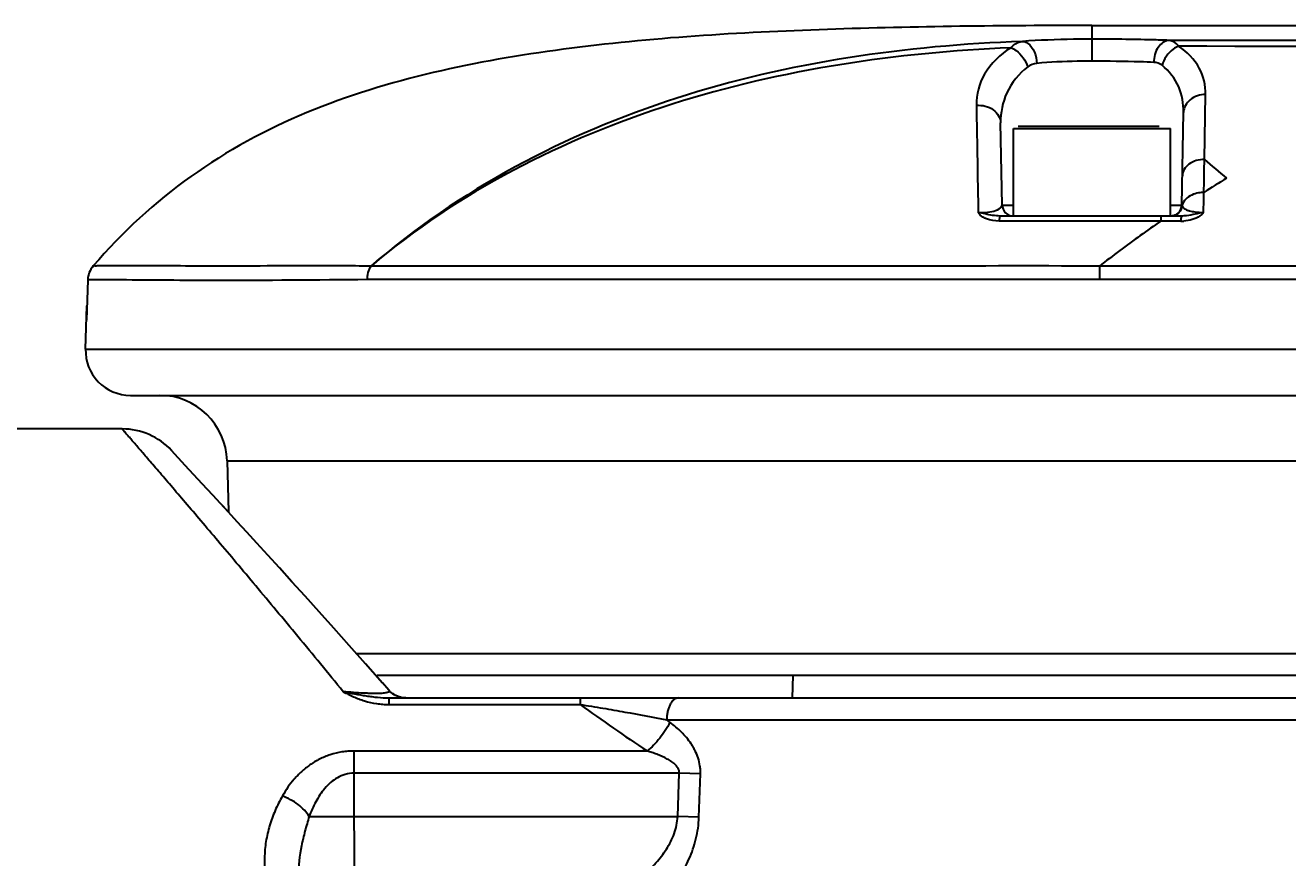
# Model space of a CAD drawing. Header units: millimetres. Extents: x 5828 to 6704, y 123 to 421.
# Drawn here: x 6584.778 to 6588.53, y 235.89 to 238.367 of the extents above; entities that cross this region are included whole.
import ezdxf

# ---------------------------------------------------------------- set-up
doc = ezdxf.new("R2010")
doc.units = ezdxf.units.MM
for name, color, linetype in [('外形图', 7, 'Continuous'), ('尺寸标注', 7, 'Continuous'), ('运动范围', 7, 'Continuous')]:
    doc.layers.add(name, color=color, linetype=linetype)
doc.styles.add('微软雅黑', font='msyh.ttc', dxfattribs={"height": 1.5})
doc.dimstyles.new('尺寸标注_1_15比例', dxfattribs={"dimtxt": 1.5, "dimasz": 1.25, "dimexe": 0.5, "dimexo": 0.4, "dimgap": 0.5, "dimtad": 1, "dimdec": 1, "dimlfac": 15, "dimdsep": 46, "dimtxsty": '微软雅黑', "dimcen": 0.09, "dimadec": 0, "dimazin": 0, "dimtp": 0.01, "dimtm": 0.01, "dimtfac": 1, "dimtdec": 1, "dimtofl": 0, "dimtmove": 0, "dimatfit": 3, "dimfxl": 1, "dimtolj": 1, "dimarcsym": 0})

# ---------------------------------------------------------------- blocks, each defined once
blk = doc.blocks.new('*D964')
at = {"layer": 'Defpoints', "color": 0}
for p in [(6599.8696, 245.0776), (6642.7754, 240.6831), (6560.7519, 234.3658), (6606.9481, 234.3718), (6651.9644, 234.3658)]:
    blk.add_point(p, dxfattribs=at)
at = {"layer": '尺寸标注', "color": 0, "lineweight": -2}
blk.add_arc((6606.914, 234.3658), 12.8206, 15.57922, 174.41148, dxfattribs=at)
at = {"layer": '尺寸标注', "color": 0}
for points in [[(6619.0604, 237.7629), (6619.4668, 237.8551), (6619.5402, 236.59)], [(6593.9463, 235.6245), (6594.3625, 235.6042), (6594.0935, 234.3658)]]:
    blk.add_solid(points, dxfattribs=at)
at = {"layer": '尺寸标注', "color": 0, "insert": (6607.3758, 248.4579), "char_height": 1.5, "attachment_point": 5, "rotation": 358.1233, "style": '微软雅黑'}
blk.add_mtext('\\A1;-\\A1;170%%d', dxfattribs=at)

msp = doc.modelspace()

# ---------------------------------------------------------------- linework, layer by layer
at = {"layer": '外形图'}
for p, q in [((6587.9481, 238.3658), (6587.9481, 238.2596)), ((6587.9481, 238.3658), (6590.7597, 238.3658)), ((6588.2823, 237.9672), (6588.2855, 238.1606)), ((6588.2153, 237.8319), (6588.2202, 238.1074)), ((6587.6809, 237.8319), (6587.6766, 238.0758)), ((6587.7148, 237.7991), (6587.7148, 238.0591)), ((6587.7148, 238.0591), (6588.1814, 238.0591)), ((6588.1477, 238.0658), (6587.7287, 238.0658)), ((6588.1814, 237.7991), (6588.1814, 238.0591)), ((6587.6064, 238.0249), (6587.6081, 237.9206)), ((6588.2818, 237.9345), (6588.2823, 237.9672)), ((6587.6081, 237.9206), (6587.6096, 237.8312)), ((6588.2812, 237.9024), (6588.2818, 237.9345)), ((6588.2804, 237.8497), (6588.2807, 237.8693)), ((6588.2807, 237.8693), (6588.2812, 237.9024)), ((6587.6096, 237.8312), (6587.61, 237.8094)), ((6587.6809, 237.8319), (6587.7148, 237.8319)), ((6588.1814, 237.8319), (6588.2153, 237.8319)), ((6588.2797, 237.8097), (6588.2804, 237.8497)), ((6588.2132, 237.7991), (6587.6753, 237.7991)), ((6587.7141, 237.7843), (6587.6722, 237.7843)), ((6588.1724, 237.7839), (6588.1523, 237.7839)), ((6588.2125, 237.7839), (6588.1724, 237.7839)), ((6584.9635, 237.6092), (6584.9596, 237.4894)), ((6584.9661, 237.6092), (6584.9635, 237.6092)), ((6585.0604, 237.609), (6584.9635, 237.6092)), ((6587.97, 237.6104), (6585.7943, 237.6099)), ((6584.9569, 237.4033), (6584.961, 237.5325)), ((6584.9569, 237.4033), (6590.6837, 237.4033)), ((6585.0902, 237.2658), (6590.6854, 237.2658)), ((6585.0657, 237.1658), (6584.7148, 237.1658)), ((6585.2533, 237.0576), (6585.2123, 237.1018)), ((6585.3037, 237.0031), (6585.2533, 237.0576)), ((6585.3773, 237.071), (6585.3813, 236.9189)), ((6585.3773, 237.071), (6589.6871, 237.071)), ((6585.3813, 236.9189), (6585.3578, 236.9444)), ((6590.5039, 236.4974), (6585.7624, 236.4974)), ((6590.4373, 236.4325), (6585.8232, 236.4325)), ((6587.0586, 236.4325), (6587.0574, 236.3658)), ((6585.8585, 236.3658), (6585.8585, 236.3463)), ((6585.8585, 236.3658), (6590.3227, 236.3658)), ((6585.8616, 236.3853), (6585.8586, 236.3885)), ((6585.8655, 236.3817), (6585.8615, 236.3854)), ((6585.8697, 236.3784), (6585.8654, 236.3818)), ((6586.4265, 236.3658), (6586.4265, 236.3463)), ((6585.8585, 236.3463), (6586.4265, 236.3463)), ((6586.6842, 236.3003), (6590.3894, 236.3003)), ((6586.6941, 236.293), (6586.6842, 236.3003)), ((6585.7546, 236.208), (6585.7546, 236.0132)), ((6586.6259, 236.208), (6585.7546, 236.208)), ((6586.7214, 236.1422), (6585.7546, 236.1422)), ((6586.7167, 236.0132), (6586.7214, 236.1422)), ((6586.7845, 236.1399), (6586.7214, 236.1422)), ((6586.78, 236.0109), (6586.7845, 236.1399)), ((6585.6216, 236.0132), (6586.7167, 236.0132)), ((6586.78, 236.0109), (6586.7167, 236.0132))]:
    msp.add_line(p, q, dxfattribs=at)
for points in [[(6585.8396, 236.4102), (6585.7889, 236.4675), (6585.7406, 236.522), (6585.6945, 236.5736), (6585.6508, 236.6223), (6585.6094, 236.6683), (6585.5703, 236.7116), (6585.5334, 236.7523), (6585.4988, 236.7904), (6585.4663, 236.826), (6585.436, 236.8591), (6585.4078, 236.8899), (6585.3817, 236.9184), (6585.3576, 236.9446), (6585.3355, 236.9686), (6585.3037, 237.0031)], [(6585.8586, 236.3885), (6585.8395, 236.4103), (6585.8199, 236.4325)], [(6585.9087, 236.3658), (6585.9035, 236.366), (6585.8983, 236.3666), (6585.8931, 236.3677), (6585.8881, 236.3691), (6585.8832, 236.3709), (6585.8784, 236.3731), (6585.8738, 236.3757), (6585.8695, 236.3786)], [(6585.9084, 236.3658), (6585.904, 236.366), (6585.899, 236.3665), (6585.8938, 236.3675), (6585.8887, 236.3689), (6585.8836, 236.3707), (6585.8788, 236.3729), (6585.8741, 236.3755), (6585.8697, 236.3784)]]:
    msp.add_lwpolyline(points, dxfattribs=at)
for centre, radius, start, end in [((6590.09, 240.0382), 2.7489, 228.8841, 230.6794), ((6590.5385, 234.3426), 4.1876, 121.539, 122.6273), ((6587.7142, 237.8325), 0.0333, 181, 270), ((6588.182, 237.8325), 0.0333, 270, 359), ((6588.7498, 237.7739), 0.5975, 178.2477, 179.0376), ((6588.7808, 237.7738), 0.5684, 178.1549, 178.9885), ((6588.2794, 237.9941), 0.1844, 262.0427, 270.1216), ((6590.512, 234.3735), 4.1471, 124.6792, 125.7045), ((6588.2126, 237.9106), 0.1268, 269.9678, 273.7461), ((6590.199, 234.806), 3.6132, 125.6773, 128.087), ((6585.0301, 237.6071), 0.0667, 139.2538, 178.1451), ((6585.0902, 237.3991), 0.1333, 178.1926, 270), ((6585.1773, 237.0658), 0.2, 1.5, 90), ((6585.0657, 236.9658), 0.2, 42.8535, 90), ((6590.8747, 242.5458), 7.6302, 234.34017, 236.16235)]:
    msp.add_arc(centre, radius, start, end, dxfattribs=at)
for points, knots in [([(6587.9481, 238.3658), (6587.686, 238.3658), (6587.1618, 238.3604), (6586.5063, 238.322), (6585.9885, 238.2336), (6585.61, 238.1191), (6585.2603, 237.9304), (6585.0653, 237.7501), (6584.9796, 237.6506)], [0, 0, 0, 0, 0.249838, 0.499663, 0.624636, 0.749826, 0.874842, 1, 1, 1, 1]), ([(6587.7416, 238.3184), (6587.3949, 238.3057), (6586.7004, 238.2094), (6586.0664, 237.8769), (6585.8052, 237.6503)], [0, 0, 0, 0, 0.500784, 1, 1, 1, 1]), ([(6587.707, 238.2997), (6587.7093, 238.3024), (6587.7187, 238.3119), (6587.7319, 238.3174), (6587.7416, 238.3184)], [0, 0, 0, 0, 0.266195, 1, 1, 1, 1]), ([(6587.9481, 238.3251), (6587.9297, 238.3251), (6587.8609, 238.3245), (6587.792, 238.3221), (6587.7416, 238.3184)], [0, 0, 0, 0, 0.266573, 1, 1, 1, 1]), ([(6587.7416, 238.3184), (6587.7469, 238.3183), (6587.7738, 238.3073), (6587.7828, 238.275), (6587.784, 238.253)], [0, 0, 0, 0, 0.195377, 1, 1, 1, 1]), ([(6588.1764, 238.3215), (6588.1597, 238.3222), (6588.0836, 238.3244), (6588.0075, 238.3251), (6587.9481, 238.3251)], [0, 0, 0, 0, 0.219066, 1, 1, 1, 1]), ([(6588.1764, 238.3215), (6588.1642, 238.321), (6588.1385, 238.3006), (6588.1323, 238.272), (6588.1318, 238.2561)], [0, 0, 0, 0, 0.43426, 1, 1, 1, 1]), ([(6588.2057, 238.3041), (6588.2038, 238.3067), (6588.1963, 238.3156), (6588.1847, 238.3209), (6588.1764, 238.3215)], [0, 0, 0, 0, 0.276514, 1, 1, 1, 1]), ([(6598.8813, 238.3182), (6597.9892, 238.3207), (6596.2048, 238.316), (6593.5282, 238.3145), (6590.852, 238.3179), (6589.0681, 238.3199), (6588.1764, 238.3215)], [0, 0, 0, 0, 0.250008, 0.500065, 0.75009, 1, 1, 1, 1]), ([(6587.707, 238.2997), (6587.3672, 238.2849), (6586.6885, 238.1867), (6586.0633, 237.8701), (6585.8054, 237.6502)], [0, 0, 0, 0, 0.500857, 1, 1, 1, 1]), ([(6587.707, 238.2997), (6587.6758, 238.2798), (6587.6227, 238.2309), (6587.604, 238.1603), (6587.6046, 238.1284)], [0, 0, 0, 0, 0.537003, 1, 1, 1, 1]), ([(6587.707, 238.2997), (6587.7125, 238.2976), (6587.7351, 238.2848), (6587.7511, 238.2618), (6587.7574, 238.243)], [0, 0, 0, 0, 0.229232, 1, 1, 1, 1]), ([(6588.2057, 238.3041), (6588.2, 238.302), (6588.1776, 238.2893), (6588.1618, 238.2661), (6588.1564, 238.2474)], [0, 0, 0, 0, 0.236856, 1, 1, 1, 1]), ([(6588.2855, 238.1606), (6588.286, 238.1875), (6588.273, 238.2458), (6588.2305, 238.2876), (6588.2057, 238.3041)], [0, 0, 0, 0, 0.474224, 1, 1, 1, 1]), ([(6598.8814, 238.2964), (6597.9917, 238.2999), (6596.2122, 238.2947), (6593.5429, 238.2915), (6590.874, 238.2978), (6589.095, 238.3016), (6588.2057, 238.3041)], [0, 0, 0, 0, 0.250013, 0.500074, 0.750099, 1, 1, 1, 1]), ([(6587.7574, 238.243), (6587.7314, 238.2225), (6587.6888, 238.1713), (6587.6761, 238.1063), (6587.6766, 238.0758)], [0, 0, 0, 0, 0.521033, 1, 1, 1, 1]), ([(6587.9481, 238.2596), (6587.9335, 238.2596), (6587.8788, 238.2591), (6587.824, 238.2567), (6587.784, 238.253)], [0, 0, 0, 0, 0.266803, 1, 1, 1, 1]), ([(6588.1318, 238.2561), (6588.1184, 238.2567), (6588.0572, 238.259), (6587.9959, 238.2596), (6587.9481, 238.2596)], [0, 0, 0, 0, 0.219131, 1, 1, 1, 1]), ([(6588.2202, 238.1074), (6588.2206, 238.1332), (6588.2117, 238.1871), (6588.1774, 238.2304), (6588.1564, 238.2474)], [0, 0, 0, 0, 0.48833, 1, 1, 1, 1]), ([(6587.6046, 238.1284), (6587.6219, 238.1296), (6587.6564, 238.1225), (6587.6763, 238.0907), (6587.6766, 238.0758)], [0, 0, 0, 0, 0.53774, 1, 1, 1, 1]), ([(6588.2855, 238.1606), (6588.2693, 238.1604), (6588.2377, 238.1516), (6588.2204, 238.1215), (6588.2202, 238.1074)], [0, 0, 0, 0, 0.535552, 1, 1, 1, 1]), ([(6587.6046, 238.1284), (6587.6047, 238.12), (6587.6053, 238.0855), (6587.6059, 238.051), (6587.6064, 238.0249)], [0, 0, 0, 0, 0.242667, 1, 1, 1, 1]), ([(6588.2823, 237.9672), (6588.2663, 237.9671), (6588.2358, 237.9602), (6588.2171, 237.932), (6588.2169, 237.9189)], [0, 0, 0, 0, 0.551494, 1, 1, 1, 1]), ([(6588.2807, 237.8693), (6588.2755, 237.8693), (6588.2563, 237.8677), (6588.2369, 237.8596), (6588.227, 237.8496)], [0, 0, 0, 0, 0.269874, 1, 1, 1, 1]), ([(6588.2153, 237.8319), (6588.2153, 237.8314), (6588.2153, 237.8305), (6588.2157, 237.8295), (6588.216, 237.8291)], [0, 0, 0, 0, 0.480837, 1, 1, 1, 1]), ([(6587.61, 237.8094), (6587.6255, 237.8089), (6587.6484, 237.8104), (6587.671, 237.8184), (6587.6766, 237.8234)], [0, 0, 0, 0, 0.674264, 1, 1, 1, 1]), ([(6587.6722, 237.7843), (6587.6595, 237.7843), (6587.6425, 237.7867), (6587.6274, 237.7939), (6587.6241, 237.7959)], [0, 0, 0, 0, 0.763682, 1, 1, 1, 1]), ([(6587.6753, 237.7991), (6587.6751, 237.7991), (6587.6733, 237.797), (6587.6734, 237.7945), (6587.6731, 237.7923)], [0, 0, 0, 0, 0.100577, 1, 1, 1, 1]), ([(6588.153, 237.7991), (6588.1524, 237.7991), (6588.1533, 237.7954), (6588.1526, 237.7939), (6588.1525, 237.7921)], [0, 0, 0, 0, 0.256556, 1, 1, 1, 1]), ([(6588.2132, 237.7991), (6588.2126, 237.7991), (6588.2135, 237.7954), (6588.2127, 237.7939), (6588.2127, 237.7921)], [0, 0, 0, 0, 0.256755, 1, 1, 1, 1]), ([(6588.28, 237.8097), (6588.2631, 237.8069), (6588.2412, 237.8005), (6588.2186, 237.7991), (6588.2132, 237.7991)], [0, 0, 0, 0, 0.760738, 1, 1, 1, 1]), ([(6588.2797, 237.8097), (6588.2769, 237.8056), (6588.2604, 237.7907), (6588.2377, 237.7852), (6588.2208, 237.7841)], [0, 0, 0, 0, 0.227932, 1, 1, 1, 1]), ([(6588.2215, 237.8221), (6588.2223, 237.8215), (6588.2262, 237.819), (6588.2305, 237.8172), (6588.234, 237.816)], [0, 0, 0, 0, 0.205968, 1, 1, 1, 1]), ([(6588.234, 237.816), (6588.2354, 237.8156), (6588.2418, 237.8136), (6588.2485, 237.8123), (6588.2538, 237.8115)], [0, 0, 0, 0, 0.209054, 1, 1, 1, 1]), ([(6585.8052, 237.6503), (6585.7435, 237.6506), (6585.627, 237.6508), (6585.463, 237.6504), (6585.3212, 237.6502), (6585.2033, 237.6506), (6585.1205, 237.6511), (6585.0669, 237.6511), (6585.0365, 237.6512), (6585.0128, 237.6507), (6584.9954, 237.6514), (6584.9857, 237.6497), (6584.9805, 237.6513), (6584.9796, 237.6506)], [0, 0, 0, 0, 0.223976, 0.423478, 0.595879, 0.739114, 0.852074, 0.896882, 0.933752, 0.96259, 0.983306, 0.995806, 1, 1, 1, 1]), ([(6587.9702, 237.6499), (6587.7702, 237.6512), (6587.378, 237.6494), (6586.6564, 237.6499), (6586.1348, 237.6501), (6585.8054, 237.6502)], [0, 0, 0, 0, 0.277139, 0.543521, 1, 1, 1, 1]), ([(6587.9702, 237.6499), (6587.9701, 237.647), (6587.97, 237.6338), (6587.97, 237.6206), (6587.97, 237.6104)], [0, 0, 0, 0, 0.2243, 1, 1, 1, 1]), ([(6598.8814, 237.6383), (6598.4272, 237.6572), (6597.5173, 237.647), (6596.1536, 237.6515), (6594.7896, 237.6497), (6593.4256, 237.65), (6592.0617, 237.6497), (6590.2433, 237.6498), (6588.8794, 237.6495), (6587.9702, 237.6499)], [0, 0, 0, 0, 0.125008, 0.250011, 0.375016, 0.500018, 0.625018, 0.750015, 1, 1, 1, 1]), ([(6585.7943, 237.6099), (6585.6439, 237.6086), (6585.3993, 237.6062), (6585.1546, 237.6083), (6585.0604, 237.609)], [0, 0, 0, 0, 0.614721, 1, 1, 1, 1]), ([(6598.8795, 237.5942), (6598.4253, 237.6132), (6597.5158, 237.6219), (6596.1521, 237.605), (6594.7882, 237.6075), (6593.4246, 237.6119), (6592.0609, 237.611), (6590.2427, 237.611), (6588.879, 237.6109), (6587.97, 237.6104)], [0, 0, 0, 0, 0.124989, 0.250027, 0.375032, 0.500024, 0.625022, 0.750018, 1, 1, 1, 1]), ([(6585.7226, 236.3844), (6585.6779, 236.4394), (6585.6117, 236.52), (6585.5248, 236.6247), (6585.4638, 236.6978), (6585.406, 236.7667), (6585.3516, 236.8311), (6585.301, 236.8908), (6585.2545, 236.9455), (6585.2124, 236.9948), (6585.1804, 237.0323), (6585.1572, 237.0594), (6585.1417, 237.0774), (6585.1276, 237.0938), (6585.1149, 237.1086), (6585.1036, 237.1217), (6585.0938, 237.1332), (6585.0865, 237.1416), (6585.0814, 237.1476), (6585.0781, 237.1513), (6585.0752, 237.1547), (6585.0727, 237.1576), (6585.0706, 237.1601), (6585.0691, 237.1618), (6585.0681, 237.163), (6585.0674, 237.1637), (6585.0669, 237.1644), (6585.0665, 237.1649), (6585.0661, 237.1653), (6585.0659, 237.1655), (6585.0658, 237.1657), (6585.0657, 237.1657), (6585.0657, 237.1658), (6585.0657, 237.1658), (6585.0657, 237.1658)], [0, 0, 0, 0, 0.208473, 0.30646, 0.399784, 0.488043, 0.570812, 0.647645, 0.718085, 0.781669, 0.837934, 0.863184, 0.886441, 0.907653, 0.926773, 0.943757, 0.958564, 0.971154, 0.976607, 0.981495, 0.985817, 0.989569, 0.992748, 0.995354, 0.996441, 0.997384, 0.998182, 0.998836, 0.999345, 0.999709, 0.999836, 0.999927, 0.999982, 1, 1, 1, 1]), ([(6585.8586, 236.3885), (6585.8588, 236.3882), (6585.8592, 236.3877), (6585.8596, 236.3869), (6585.8598, 236.3861), (6585.8597, 236.385), (6585.859, 236.384), (6585.8578, 236.3832), (6585.8559, 236.3823), (6585.8527, 236.3813), (6585.8475, 236.3804), (6585.8407, 236.3797), (6585.8321, 236.3792), (6585.8218, 236.379), (6585.8099, 236.3791), (6585.7968, 236.3795), (6585.7777, 236.3803), (6585.7529, 236.3819), (6585.7328, 236.3835), (6585.7226, 236.3844)], [0, 0, 0, 0, 0.007109, 0.013318, 0.018852, 0.024123, 0.036105, 0.044054, 0.053815, 0.079907, 0.116302, 0.164372, 0.224901, 0.297754, 0.381784, 0.474914, 0.574706, 0.785257, 1, 1, 1, 1]), ([(6585.7226, 236.3844), (6585.7326, 236.3791), (6585.748, 236.3714), (6585.7693, 236.3627), (6585.7919, 236.355), (6585.8155, 236.3496), (6585.8399, 236.3468), (6585.8523, 236.3463), (6585.8585, 236.3463)], [0, 0, 0, 0, 0.238168, 0.360234, 0.48457, 0.739441, 0.869347, 1, 1, 1, 1]), ([(6585.7227, 236.3844), (6585.734, 236.3821), (6585.7509, 236.3789), (6585.7736, 236.3749), (6585.7908, 236.3721), (6585.8079, 236.3696), (6585.8304, 236.3669), (6585.8473, 236.3658), (6585.8585, 236.3658)], [0, 0, 0, 0, 0.250817, 0.377432, 0.504111, 0.630261, 0.755336, 1, 1, 1, 1]), ([(6586.7187, 236.3658), (6586.7164, 236.3658), (6586.7116, 236.3649), (6586.7051, 236.3609), (6586.6992, 236.3547), (6586.6941, 236.3465), (6586.6898, 236.3365), (6586.6867, 236.3253), (6586.6847, 236.313), (6586.6842, 236.3046), (6586.6842, 236.3003)], [0, 0, 0, 0, 0.0845, 0.176854, 0.282211, 0.402503, 0.537179, 0.683998, 0.839616, 1, 1, 1, 1]), ([(6586.4265, 236.3463), (6586.4493, 236.3429), (6586.4939, 236.3357), (6586.5798, 236.3205), (6586.6429, 236.3085), (6586.6842, 236.3003)], [0, 0, 0, 0, 0.263966, 0.517515, 1, 1, 1, 1]), ([(6586.6941, 236.293), (6586.6898, 236.2847), (6586.6802, 236.2686), (6586.6638, 236.246), (6586.6458, 236.2255), (6586.6326, 236.2134), (6586.6259, 236.208)], [0, 0, 0, 0, 0.254517, 0.512148, 0.763589, 1, 1, 1, 1]), ([(6586.7845, 236.1399), (6586.7847, 236.1439), (6586.7845, 236.152), (6586.7828, 236.1681), (6586.7784, 236.1876), (6586.7706, 236.2059), (6586.763, 236.2196), (6586.7548, 236.2327), (6586.7433, 236.2478), (6586.723, 236.2698), (6586.7059, 236.2842), (6586.6941, 236.293)], [0, 0, 0, 0, 0.065716, 0.131271, 0.261307, 0.389367, 0.452637, 0.515383, 0.639253, 0.761229, 1, 1, 1, 1]), ([(6585.7546, 236.208), (6585.7486, 236.208), (6585.7365, 236.2075), (6585.7128, 236.2046), (6585.6842, 236.1976), (6585.6523, 236.1844), (6585.6237, 236.1673), (6585.5984, 236.1471), (6585.5694, 236.1174), (6585.5518, 236.0919), (6585.5419, 236.0742)], [0, 0, 0, 0, 0.068718, 0.137107, 0.271655, 0.402197, 0.528305, 0.65037, 0.769165, 1, 1, 1, 1]), ([(6586.7214, 236.1422), (6586.7215, 236.1435), (6586.7215, 236.1461), (6586.7206, 236.1512), (6586.718, 236.1573), (6586.7135, 236.1636), (6586.7081, 236.1691), (6586.7022, 236.174), (6586.6938, 236.1798), (6586.6827, 236.1861), (6586.6689, 236.1926), (6586.6548, 236.1984), (6586.6404, 236.2035), (6586.6308, 236.2065), (6586.6259, 236.208)], [0, 0, 0, 0, 0.031907, 0.063773, 0.127141, 0.190227, 0.253086, 0.315776, 0.378331, 0.503105, 0.627618, 0.751922, 0.876043, 1, 1, 1, 1]), ([(6585.7546, 236.1422), (6585.7459, 236.1422), (6585.7287, 236.1397), (6585.7051, 236.1294), (6585.6848, 236.1146), (6585.6675, 236.097), (6585.653, 236.0776), (6585.6366, 236.0501), (6585.6271, 236.0281), (6585.6216, 236.0132)], [0, 0, 0, 0, 0.132029, 0.26172, 0.388489, 0.51291, 0.635753, 0.757638, 1, 1, 1, 1]), ([(6585.5419, 236.0742), (6585.534, 236.0602), (6585.5196, 236.0314), (6585.5029, 235.9861), (6585.4919, 235.9389), (6585.489, 235.9066), (6585.4888, 235.8905)], [0, 0, 0, 0, 0.249765, 0.49899, 0.748637, 1, 1, 1, 1]), ([(6585.6216, 236.0132), (6585.6175, 236.0198), (6585.6073, 236.0326), (6585.5884, 236.0494), (6585.5663, 236.0637), (6585.5502, 236.0712), (6585.5419, 236.0742)], [0, 0, 0, 0, 0.228744, 0.479412, 0.740766, 1, 1, 1, 1]), ([(6585.6216, 236.0132), (6585.6171, 235.9989), (6585.6086, 235.9701), (6585.5947, 235.9115), (6585.589, 235.8662), (6585.5887, 235.836)], [0, 0, 0, 0, 0.248736, 0.498679, 1, 1, 1, 1]), ([(6585.7546, 236.0132), (6585.7546, 235.9884), (6585.7548, 235.9397), (6585.7555, 235.8687), (6585.7565, 235.8123), (6585.7576, 235.7703), (6585.7585, 235.7419), (6585.7595, 235.7158), (6585.7605, 235.6922), (6585.7617, 235.6715), (6585.7629, 235.6538), (6585.764, 235.641), (6585.7649, 235.6323), (6585.7655, 235.6271), (6585.7662, 235.6227), (6585.7669, 235.6191), (6585.7675, 235.6164), (6585.768, 235.6149), (6585.7683, 235.6143)], [0, 0, 0, 0, 0.1862, 0.365905, 0.532851, 0.609701, 0.68123, 0.746816, 0.805891, 0.857945, 0.902532, 0.939274, 0.954607, 0.967873, 0.97905, 0.988125, 0.995097, 1, 1, 1, 1]), ([(6586.6168, 235.8401), (6586.6293, 235.8513), (6586.6532, 235.875), (6586.6793, 235.9085), (6586.6964, 235.9382), (6586.7068, 235.962), (6586.714, 235.9871), (6586.7162, 236.0045), (6586.7167, 236.0132)], [0, 0, 0, 0, 0.244916, 0.493103, 0.618656, 0.745109, 0.872326, 1, 1, 1, 1]), ([(6586.6852, 235.7803), (6586.6979, 235.7965), (6586.7221, 235.8304), (6586.752, 235.8859), (6586.7695, 235.9363), (6586.7777, 235.9785), (6586.7796, 236.0001), (6586.78, 236.0109)], [0, 0, 0, 0, 0.243594, 0.491905, 0.744438, 0.872024, 1, 1, 1, 1]), ([(6585.4888, 235.8905), (6585.4869, 235.7765), (6585.4836, 235.5409), (6585.4802, 235.1783), (6585.478, 234.7998), (6585.4772, 234.4129), (6585.4777, 234.0251), (6585.4795, 233.6439), (6585.4827, 233.2768), (6585.4857, 233.0376), (6585.4875, 232.9215)], [0, 0, 0, 0, 0.11517, 0.238102, 0.366402, 0.49757, 0.629049, 0.758277, 0.882736, 1, 1, 1, 1])]:
    msp.add_open_spline(points, degree=3, knots=knots, dxfattribs=at)
for points in [[(6587.784, 238.253), (6587.7746, 238.2522), (6587.7649, 238.2489), (6587.7574, 238.243)], [(6588.1564, 238.2474), (6588.1496, 238.2528), (6588.1405, 238.2557), (6588.1318, 238.2561)], [(6587.6766, 237.8234), (6587.6789, 237.8255), (6587.6809, 237.8287), (6587.6809, 237.8319)], [(6588.2158, 237.8291), (6588.2147, 237.8187), (6588.2076, 237.808), (6588.1983, 237.8031)], [(6588.227, 237.8496), (6588.2216, 237.844), (6588.2172, 237.8368), (6588.2158, 237.8291)], [(6588.2158, 237.8291), (6588.2167, 237.8262), (6588.2191, 237.8238), (6588.2215, 237.8221)], [(6587.6241, 237.7959), (6587.6185, 237.7993), (6587.6132, 237.8038), (6587.61, 237.8094)], [(6587.6306, 237.8052), (6587.6237, 237.8066), (6587.6169, 237.808), (6587.61, 237.8094)], [(6587.6753, 237.7991), (6587.6603, 237.7991), (6587.6453, 237.8021), (6587.6306, 237.8052)], [(6587.6731, 237.7923), (6587.6727, 237.7897), (6587.6724, 237.787), (6587.6722, 237.7843)], [(6588.1983, 237.8031), (6588.1936, 237.8005), (6588.1881, 237.7991), (6588.1827, 237.7991)], [(6588.1524, 237.7839), (6588.0063, 237.7842), (6587.8602, 237.7843), (6587.7141, 237.7843)], [(6585.7943, 237.6099), (6585.7946, 237.6238), (6585.7981, 237.6384), (6585.8054, 237.6502)]]:
    msp.add_open_spline(points, degree=3, dxfattribs=at)
at = {"layer": '运动范围', "color": 0}
msp.add_arc((6606.9481, 234.3658), 36.38, 10, 350, dxfattribs=at)

# ---------------------------------------------------------------- dimensions: what is measured, and where the dimension line sits
at = {"layer": '尺寸标注'}
dim = msp.add_angular_dim_2l(base=(6599.8696, 245.0776), line1=((6560.7519, 234.3658), (6651.9644, 234.3658)), line2=((6642.7754, 240.6831), (6606.9481, 234.3718)), text='\\A1;-<>', dimstyle='尺寸标注_1_15比例', override={"dimtxsty": '微软雅黑'}, dxfattribs=at)
dim.commit()
dim.dimension.update_dxf_attribs({"geometry": '*D964', "text_midpoint": (6607.3339, 247.1795), "dimtype": 162})

doc.saveas('drawing.dxf')
